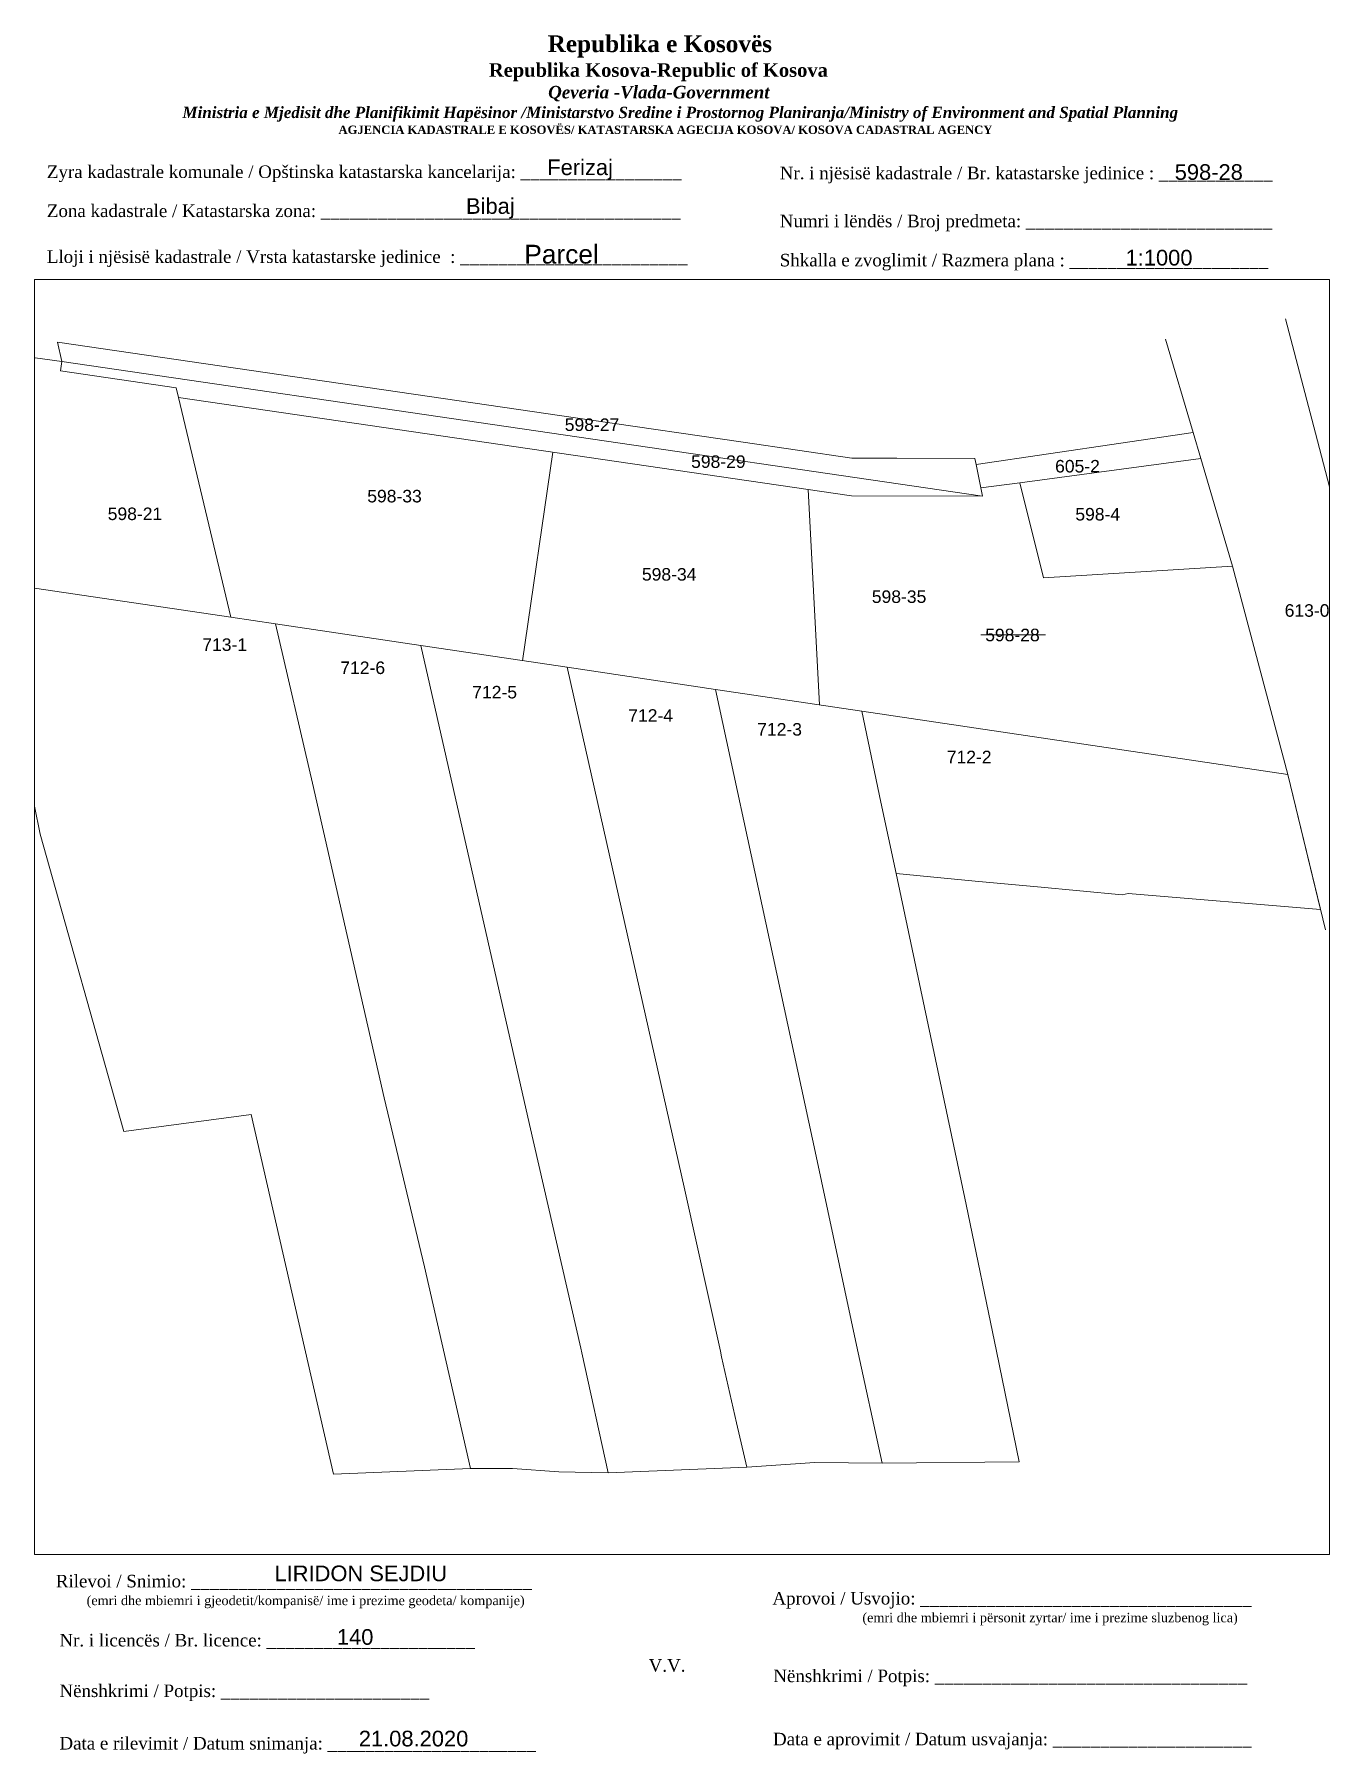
# Paper-space layout 'Manuali' of a CAD drawing. Header units: metres, sheet in millimetres. Extents: x 1 to 208, y 2 to 276.
# The model-space entities are those that its viewports show. They can reach past a viewport. Long polylines and large blocks are cut down to what shows.
import ezdxf
from ezdxf.enums import TextEntityAlignment as Align

# ---------------------------------------------------------------- set-up
doc = ezdxf.new("R2010")
doc.units = ezdxf.units.M
doc.layers.get('0').update_dxf_attribs({"lineweight": 0})
for name, color, linetype, lineweight in [('Korniza e jashtme', 7, 'Continuous', 0), ('Nr-Baz', 250, 'Continuous', 0), ('Nr-Kojshi', 254, 'Continuous', 0), ('Nr-Ri', 1, 'Continuous', 0), ('Parc-Baz', 7, 'Continuous', 0), ('Parc-Kojshi', 254, 'Continuous', 0), ('ParcRePo', 1, 'Continuous', 0)]:
    doc.layers.add(name, color=color, linetype=linetype, lineweight=lineweight)
doc.styles.get("Standard").update_dxf_attribs({"font": 'arial.ttf'})

msp = doc.modelspace()

# ---------------------------------------------------------------- linework, layer by layer
at = {"layer": 'Parc-Baz'}
msp.add_lwpolyline([(7515418.49, 4692554.63), (7515427.35, 4692521.39), (7515359.36, 4692531.51), (7515336.04, 4692534.98), (7515312.36, 4692538.5), (7515289.01, 4692541.98), (7515265.83, 4692545.43), (7515258.71, 4692546.49), (7515250.37, 4692581.54), (7515357.73, 4692565.87), (7515378.62, 4692565.82), (7515378.36, 4692567.11), (7515384.55, 4692567.94), (7515388.34, 4692552.75)], close=True, dxfattribs=at)
at = {"layer": 'Parc-Kojshi'}
for p, q in [((7515336.04, 4692534.98), (7515359.36, 4692531.51)), ((7515352.07, 4692460.53), (7515336.04, 4692534.98)), ((7515359.36, 4692531.51), (7515362.41, 4692516.97)), ((7515362.41, 4692516.97), (7515364.82, 4692505.63)), ((7515364.82, 4692505.63), (7515375.99, 4692452.81)), ((7515358.53, 4692430.38), (7515352.07, 4692460.53)), ((7515375.99, 4692452.81), (7515380.85, 4692429.4)), ((7515362.59, 4692411.53), (7515358.53, 4692430.38)), ((7515380.85, 4692429.4), (7515384.45, 4692411.75)), ((7515384.45, 4692411.75), (7515362.59, 4692411.53))]:
    msp.add_line(p, q, dxfattribs=at)
at = {"layer": 'Parc-Kojshi', "flags": 128}
for points in [[(7515452, 4692499.2), (7515450.52, 4692504.81), (7515442.51, 4692534.79), (7515441.33, 4692539.63), (7515437.96, 4692552.18), (7515431.77, 4692575.84), (7515426.95, 4692594.07)], [(7515220.45, 4692552.18), (7515219.84, 4692552.27), (7515216.32, 4692567.07), (7515210.81, 4692590.21), (7515227.5, 4692587.87), (7515231.74, 4692587.27), (7515231.52, 4692585.79), (7515250, 4692583.09), (7515250.37, 4692581.54), (7515258.71, 4692546.49), (7515220.45, 4692552.18)], [(7515377.62, 4692570.84), (7515378.36, 4692567.11), (7515378.62, 4692565.82), (7515231.74, 4692587.27), (7515231.04, 4692590.36), (7515316.24, 4692577.92), (7515340.41, 4692574.4), (7515357.76, 4692571.87), (7515364.93, 4692571.85), (7515377.42, 4692571.83), (7515377.62, 4692570.84)], [(7515407.84, 4692590.86), (7515412.22, 4692575.97), (7515413.45, 4692571.8), (7515418.49, 4692554.63), (7515427.35, 4692521.39), (7515433.32, 4692496.6)], [(7515231.74, 4692587.27), (7515378.62, 4692565.82), (7515357.73, 4692565.87), (7515250.37, 4692581.54), (7515250, 4692583.09), (7515231.52, 4692585.79), (7515231.74, 4692587.27)], [(7515412.22, 4692575.97), (7515413.45, 4692571.8), (7515384.55, 4692567.94), (7515378.36, 4692567.11), (7515377.62, 4692570.84), (7515412.22, 4692575.97)], [(7515413.45, 4692571.8), (7515418.49, 4692554.63), (7515388.34, 4692552.75), (7515384.55, 4692567.94), (7515413.45, 4692571.8)], [(7515275.05, 4692409.77), (7515261.94, 4692467.17), (7515241.63, 4692464.46), (7515228.29, 4692511.88), (7515219.84, 4692552.27), (7515220.45, 4692552.18), (7515258.71, 4692546.49), (7515265.83, 4692545.43), (7515271.75, 4692520.01), (7515277.25, 4692495.71), (7515283.16, 4692469.81), (7515289.59, 4692442.86), (7515296.91, 4692410.68), (7515275.05, 4692409.77)], [(7515265.83, 4692545.43), (7515289.01, 4692541.98), (7515306.35, 4692465.57), (7515314.53, 4692429.91), (7515314.67, 4692429.15), (7515318.88, 4692410.02), (7515311.01, 4692410.17), (7515303.66, 4692410.68), (7515296.91, 4692410.68), (7515289.59, 4692442.86), (7515283.16, 4692469.81), (7515277.25, 4692495.71), (7515271.75, 4692520.01), (7515265.83, 4692545.43)], [(7515289.01, 4692541.98), (7515312.36, 4692538.5), (7515331.15, 4692455.09), (7515336.81, 4692429.39), (7515336.98, 4692428.51), (7515339.39, 4692417.97), (7515341, 4692410.93), (7515318.88, 4692410.02), (7515314.67, 4692429.15), (7515314.53, 4692429.91), (7515306.35, 4692465.57), (7515289.01, 4692541.98)], [(7515312.36, 4692538.5), (7515336.04, 4692534.98), (7515352.07, 4692460.53), (7515358.53, 4692430.38), (7515362.59, 4692411.53), (7515351.89, 4692411.68), (7515341, 4692410.93), (7515339.39, 4692417.97), (7515336.98, 4692428.51), (7515336.81, 4692429.39), (7515331.15, 4692455.09), (7515312.36, 4692538.5)], [(7515359.36, 4692531.51), (7515427.35, 4692521.39), (7515432.53, 4692499.85), (7515401.86, 4692502.44), (7515400.92, 4692502.22), (7515387.37, 4692503.47), (7515377.44, 4692504.4), (7515364.82, 4692505.63), (7515362.41, 4692516.97), (7515359.36, 4692531.51)]]:
    msp.add_lwpolyline(points, dxfattribs=at)
at = {"layer": 'ParcRePo', "flags": 128}
for points in [[(7515310.07, 4692572.82), (7515305.22, 4692539.54)], [(7515352.6, 4692532.52), (7515350.83, 4692566.87)], [(7515378.37, 4692543.69), (7515388.66, 4692543.69)]]:
    msp.add_lwpolyline(points, dxfattribs=at)

# ---------------------------------------------------------------- texts
at = {"layer": 'Nr-Baz', "insert": (7515379.05, 4692544.66), "char_height": 2, "attachment_point": 1}
msp.add_mtext_dynamic_manual_height_columns('598-28', width=8.7242, gutter_width=1, heights=[0], dxfattribs=at)
at = {"layer": 'Nr-Kojshi'}
msp.add_text('613-0', height=2, dxfattribs=at).set_placement((7515430.4, 4692547.57), align=Align.MIDDLE_CENTER)
at = {"layer": 'Nr-Kojshi', "char_height": 2, "attachment_point": 1}
for s, insert in [('598-27', (7515311.97, 4692578.2)), ('598-29', (7515332.13, 4692572.31)), ('605-2', (7515390.2, 4692571.58)), ('598-21', (7515239.05, 4692563.99)), ('598-4', (7515393.43, 4692563.92)), ('713-1', (7515254.14, 4692543.12)), ('712-6', (7515276.16, 4692539.43)), ('712-5', (7515297.21, 4692535.54)), ('712-4', (7515322.1, 4692531.82)), ('712-3', (7515342.67, 4692529.61)), ('712-2', (7515372.92, 4692525.2))]:
    msp.add_mtext_dynamic_manual_height_columns(s, width=8.7242, gutter_width=1, heights=[0], dxfattribs=dict(at, insert=insert))
at = {"layer": 'Nr-Ri', "char_height": 2, "attachment_point": 1}
for s, insert in [('598-33', (7515280.46, 4692566.81)), ('598-34', (7515324.28, 4692554.33)), ('598-35', (7515360.96, 4692550.77))]:
    msp.add_mtext_dynamic_manual_height_columns(s, width=8.7242, gutter_width=1, heights=[0], dxfattribs=dict(at, insert=insert))

psp = doc.layouts.new('Manuali')

# ---------------------------------------------------------------- texts
for s, insert, char_height, width, attachment_point in [('\\pi77.297;{\\fBook Antiqua|b1|i0|c0|p18;\\H1.333x;Republika e Kosovës\\fTimes New Roman|b1|i0|c0|p18;\\P\\pi67.927;\\fBook Antiqua|b1|i0|c0|p18;\\H0.8125x;Republika Kosova-Republic of Kosova\\fTimes New Roman|b1|i0|c0|p18;\\P\\pi77.378;\\fBook Antiqua|b1|i1|c0|p18;\\H0.9233x;Qeveria -Vlada-Government \\P\\pi13.032,l6,t23.033;\\fTimes New Roman|b1|i1|c0|p18;\\H0.9x;Ministria e Mjedisit dhe Planifikimit Hapësinor /Ministarstvo Sredine i Prostornog Planiranja/Ministry of Environment and Spatial Planning\\P\\pi43.931,l0,tz;\\fBook Antiqua|b1|i0|c0|p18;\\H0.7406x;AGJENCIA KADASTRALE E KOSOVËS/ KATASTARSKA AGECIJA KOSOVA/ KOSOVA CADASTRAL AGENCY}', (5.57, 275.89), 2, 191.8237, 1), ('{\\fTimes New Roman|b0|i0|c0|p18;Zyra kadastrale komunale / Opštinska katastarska kancelarija: _________________}', (2.98, 255.14), 2, 100.6873, 1), ('Ferizaj', (88.05, 254.47), 2.5, 9.9735, 5), ('{\\fTimes New Roman|b0|i0|c0|p18;Nr. i njësisë kadastrale / Br. katastarske jedinice : ____________}', (119.91, 254.94), 2, 79.9484, 1), ('598-28', (188.35, 254.07), 2.5, 9.6047, 5), ('Bibaj', (73.73, 248.29), 2.5, 41.1507, 5), ('{\\fTimes New Roman|b0|i0|c0|p18;Zona kadastrale / Katastarska zona: ______________________________________}', (2.98, 248.91), 2, 100.6873, 1), ('{\\fTimes New Roman|b0|i0|c0|p18;Numri i lëndës / Broj predmeta: __________________________}', (119.91, 247.28), 2, 79.9484, 1), ('{\\fTimes New Roman|b0|i0|c0|p18;Lloji i njësisë kadastrale / Vrsta katastarske jedinice  : ________________________}', (2.98, 241.59), 2, 100.6873, 1), ('{\\fArial|b0|i0|c0|p34;Parcel}', (85.09, 240.96), 3, 11.2939, 5), ('1:1000', (180.41, 240.41), 2.5, 10.1784, 5), ('{\\fTimes New Roman|b0|i0|c0|p18;Shkalla e zvoglimit / Razmera plana : _____________________}', (119.91, 241.04), 2, 79.9484, 1), ('{\\fTimes New Roman|b0|i0|c0|p18;Rilevoi / Snimio: ____________________________________\\P     \\H0.75x;(emri dhe mbiemri i gjeodetit/kompanisë/ ime i prezime geodeta/ kompanije)}', (42.38, 27.65), 2, 74.7958, 5), ('LIRIDON SEJDIU', (53.06, 30.53), 2.5, 27.1816, 5), ('{\\fTimes New Roman|b0|i0|c0|p18; Aprovoi / Usvojio: ___________________________________\\P                    \\H0.75x;(emri dhe mbiemri i përsonit zyrtar/ ime i prezime sluzbenog lica)}', (117.98, 27.58), 2, 83.344, 1), ('{\\fTimes New Roman|b0|i0|c0|p18;Nr. i licencës / Br. licence: ______________________\\P                                }', (4.98, 20.89), 2, 83.344, 1), ('140', (52.16, 20.39), 2.5, 5.3971, 5), ('{\\fTimes New Roman|b0|i0|c0|p18;V.V.                                 }', (101.92, 15.84), 2, 5.7076, 5), ('{\\fTimes New Roman|b0|i0|c0|p18; Nënshkrimi / Potpis: _________________________________}', (118.12, 15.2), 2, 83.344, 1), ('{\\fTimes New Roman|b0|i0|c0|p18;Nënshkrimi / Potpis: ______________________\\P                                 }', (4.98, 12.82), 2, 83.344, 1), ('{\\fTimes New Roman|b0|i0|c0|p18;Data e rilevimit / Datum snimanja: ______________________\\P                                 }', (4.98, 4.45), 2, 83.344, 1), ('21.08.2020', (61.48, 4.18), 2.5, 21.186, 5), ('{\\fTimes New Roman|b0|i0|c0|p18; Data e aprovimit / Datum usvajanja: _____________________}', (118.07, 5.12), 2, 83.344, 1)]:
    psp.add_mtext(s, dxfattribs=dict(insert=insert, char_height=char_height, width=width, attachment_point=attachment_point))

# ---------------------------------------------------------------- viewports
at = {"layer": 'Korniza e jashtme', "view_target_point": (370776.43, 310629.57)}
psp.add_viewport(center=(104.31, 135.25), size=(206.65, 203.4046), view_center_point=(7144554.25, 4381869.1), view_height=203.4046, dxfattribs=at)

doc.saveas('drawing.dxf')
